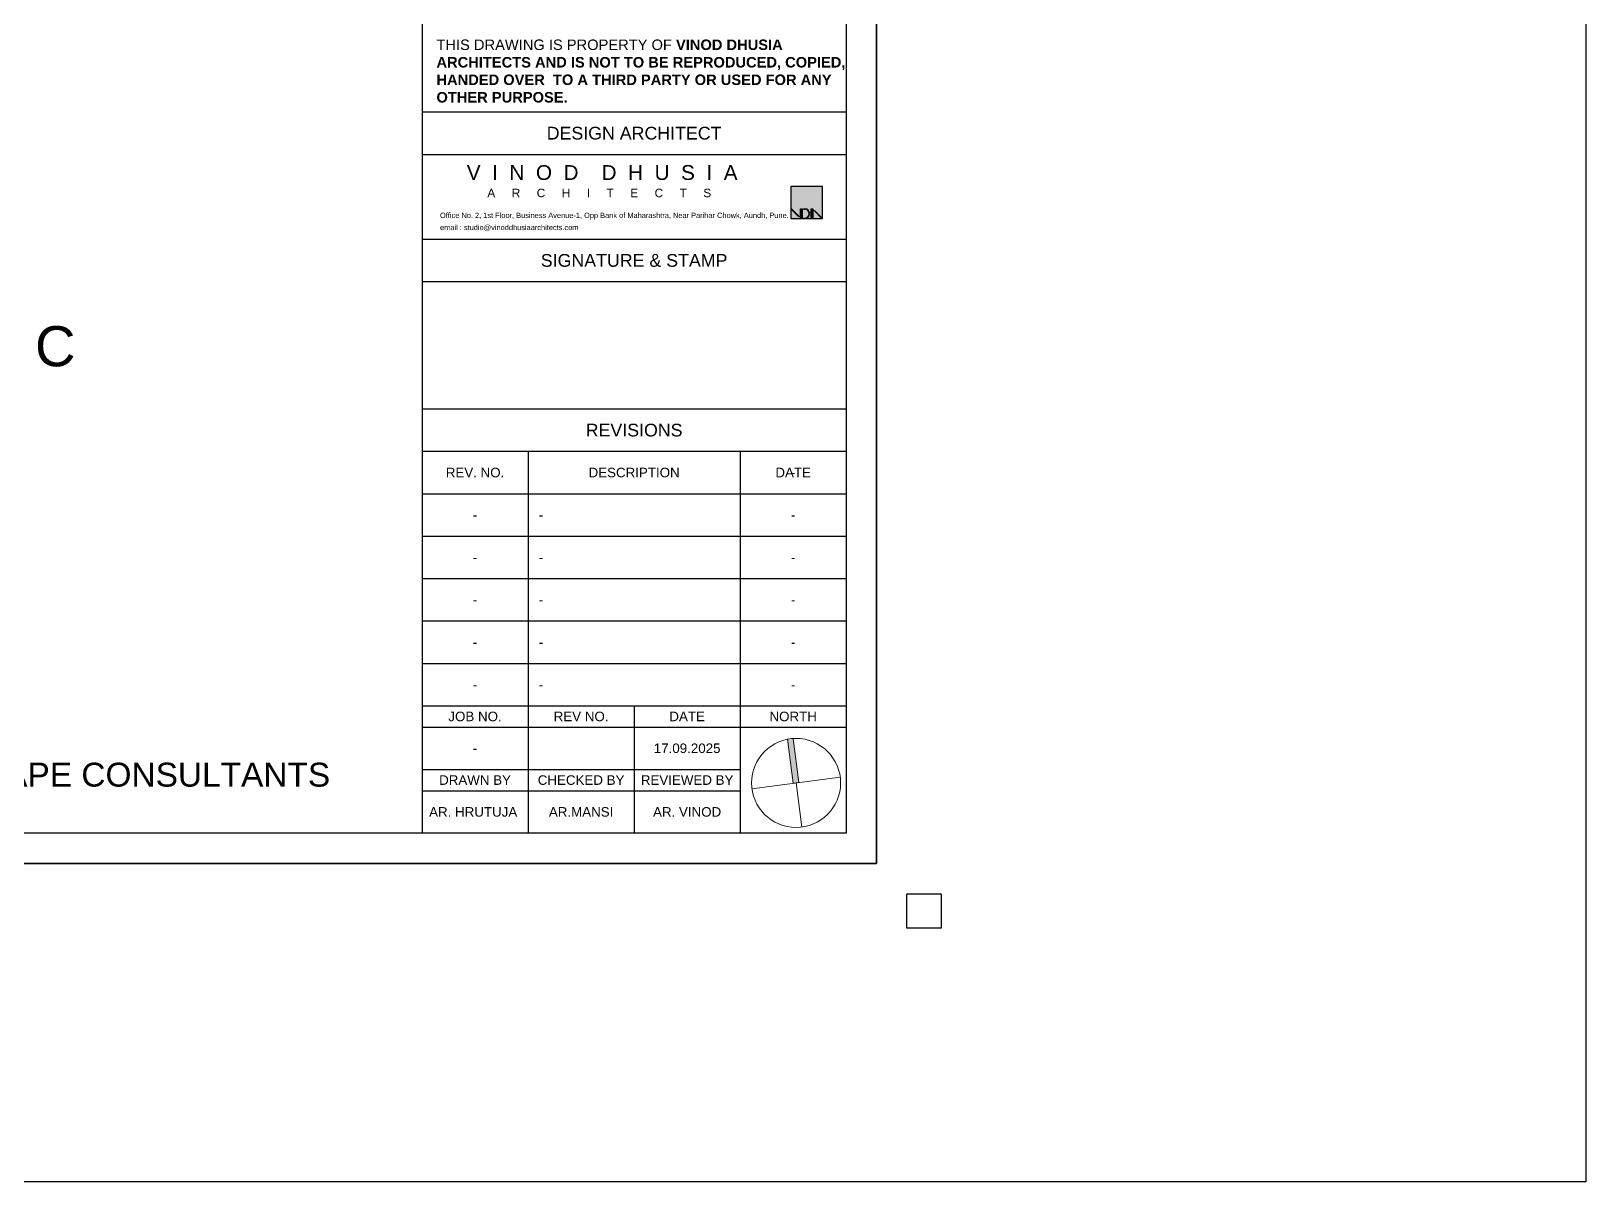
# Model space of a CAD drawing. Header units: metres. Extents: x 494 to 1845, y -666 to 1061.
# Drawn here: x 1747.3 to 1770.53, y 239.76 to 256.95 of the extents above; entities that cross this region are included whole.
import ezdxf
from ezdxf.enums import TextEntityAlignment as Align

# ---------------------------------------------------------------- set-up
doc = ezdxf.new("R2010")
doc.units = ezdxf.units.M
doc.header["$MEASUREMENT"] = 0
for name, color, linetype, lineweight in [('.', 7, 'Continuous', 5), ('ARCHITECTURAL COMMENTS', 2, 'Continuous', 30), ('VDA-WALL', 250, 'Continuous', 25)]:
    doc.layers.add(name, color=color, linetype=linetype, lineweight=lineweight)
doc.layers.add('SHEET', color=7, linetype='Continuous')
doc.styles.add('NAME PLATE', font='arial.ttf')
doc.styles.get("Standard").update_dxf_attribs({"font": 'arial.ttf'})

# ---------------------------------------------------------------- blocks, each defined once
blk = doc.blocks.new('VDA LOGO')
at = {"layer": 'SHEET'}
blk.add_hatch(color=8, dxfattribs=at).paths.add_polyline_path([(-0.6, -0.6), (0, -0.6), (0, 0), (-0.6, 0)])
at = {"layer": 'SHEET', "true_color": 0xfffffe}
h = blk.add_hatch(color=7, dxfattribs=at)
h.dxf.hatch_style = 1
h.paths.add_polyline_path([(-0.6, -0.418), (-0.448, -0.57), (-0.448, -0.559), (-0.589, -0.418)])
h.paths.add_polyline_path([(-0.152, -0.459), (-0.011, -0.6), (0, -0.6), (-0.152, -0.448)])
h = blk.add_hatch(color=7, dxfattribs=at)
h.dxf.hatch_style = 1
h.paths.add_polyline_path([(-0.418, -0.6), (-0.418, -0.418), (-0.387, -0.418), (-0.387, -0.6)])
h = blk.add_hatch(color=7, dxfattribs=at)
h.dxf.hatch_style = 1
h.paths.add_polyline_path([(-0.357, -0.592), (-0.357, -0.6), (-0.334, -0.6, 1), (-0.334, -0.418), (-0.357, -0.418), (-0.357, -0.425), (-0.334, -0.425, -1), (-0.334, -0.592)])
h = blk.add_hatch(color=7, dxfattribs=at)
h.dxf.hatch_style = 1
h.paths.add_polyline_path([(-0.213, -0.6), (-0.213, -0.418), (-0.182, -0.418), (-0.182, -0.6)])
at = {"layer": 'SHEET', "color": 7, "true_color": 0xfffffe}
for p, q in [((-0.357, -0.418), (-0.357, -0.425)), ((-0.357, -0.418), (-0.334, -0.418)), ((-0.357, -0.425), (-0.334, -0.425)), ((-0.357, -0.592), (-0.357, -0.6)), ((-0.357, -0.592), (-0.334, -0.592)), ((-0.357, -0.6), (-0.334, -0.6))]:
    blk.add_line(p, q, dxfattribs=at)
at = {"layer": 'SHEET', "color": 8}
blk.add_lwpolyline([(-0.6, -0.6), (0, -0.6), (0, 0), (-0.6, 0)], close=True, dxfattribs=at)
at = {"layer": 'SHEET', "color": 7, "true_color": 0xfffffe}
for points in [[(-0.6, -0.418), (-0.589, -0.418), (-0.448, -0.559), (-0.448, -0.57)], [(-0.418, -0.6), (-0.418, -0.418), (-0.387, -0.418), (-0.387, -0.6)], [(-0.213, -0.6), (-0.213, -0.418), (-0.182, -0.418), (-0.182, -0.6)], [(0, -0.6), (-0.011, -0.6), (-0.152, -0.459), (-0.152, -0.448)]]:
    blk.add_lwpolyline(points, close=True, dxfattribs=at)
for radius in [0.0911, 0.0835]:
    blk.add_arc((-0.334, -0.509), radius, 270, 90, dxfattribs=at)
blk = doc.blocks.new('zw$184D')
at = {"linetype": 'Continuous'}
h = blk.add_hatch(color=251, dxfattribs=at)
h.dxf.hatch_style = 1
h.paths.add_polyline_path([(2.594, 2.767), (5.183, 2.767, -0.03337), (5.183, 2.421), (2.594, 2.421), (2.594, 2.594)])
at = {"color": 8, "linetype": 'Continuous'}
for p, q in [((2.594, 0), (2.594, 5.189)), ((2.594, 2.594), (0, 2.594))]:
    blk.add_line(p, q, dxfattribs=at)
at = {"color": 251, "linetype": 'Continuous'}
for p, q in [((2.594, 2.421), (2.594, 2.767)), ((2.594, 2.767), (5.183, 2.767)), ((5.183, 2.421), (2.594, 2.421))]:
    blk.add_line(p, q, dxfattribs=at)
at = {"linetype": 'Continuous'}
blk.add_circle((2.594, 2.594), 2.594, dxfattribs=at)
blk = doc.blocks.new('DAFASDFDFA')
at = {"color": 255}
blk.add_lwpolyline([(3.316, -1.066), (2.75, -1.066), (2.75, -0.5), (3.316, -0.5)], close=True, dxfattribs=at)
at = {"layer": 'SHEET'}
for p, q in [((-5.25, 57.9), (-5.25, 0.5)), ((-5.25, 12.4), (1.75, 12.4)), ((-5.25, 11.7), (1.75, 11.7)), ((-5.25, 10.3), (1.75, 10.3)), ((-5.25, 9.6), (1.75, 9.6)), ((-5.25, 7.5), (1.75, 7.5)), ((-5.25, 6.8), (1.75, 6.8)), ((-3.5, 6.8), (-3.5, 0.5)), ((0, 6.8), (0, 0.5)), ((-5.25, 6.1), (1.75, 6.1)), ((-5.25, 5.4), (1.75, 5.4)), ((-5.25, 4.7), (1.75, 4.7)), ((-5.25, 4), (1.75, 4)), ((-5.25, 3.3), (1.75, 3.3)), ((-5.25, 2.6), (1.75, 2.6)), ((-1.75, 2.6), (-1.75, 0.5)), ((-5.25, 2.25), (1.75, 2.25)), ((-5.25, 1.55), (0, 1.55)), ((-5.25, 1.2), (0, 1.2))]:
    blk.add_line(p, q, dxfattribs=at)
for points in [[(2.25, 58.4), (2.25, 0), (-102.633, 0), (-102.633, 58.4)], [(1.75, 57.9), (1.75, 0.5), (-102.133, 0.5), (-102.133, 57.9)]]:
    blk.add_lwpolyline(points, close=True, dxfattribs=at)
at = {"layer": '.', "xscale": 0.2833166095911234, "yscale": 0.2833166095911234, "zscale": 0.2833166095911234, "rotation": 97.42235067934384}
blk.add_blockref('zw$184D', (1.746, 0.694), dxfattribs=at)
at = {"color": 2, "xscale": 0.8750000000011685, "yscale": 0.8750000000011685, "zscale": 0.8750000000011685, "rotation": 359.9999999999479}
blk.add_blockref('VDA LOGO', (1.36, 11.167), dxfattribs=at)
at = {"layer": 'SHEET', "style": 'NAME PLATE'}
for s, height, p in [('DESIGN ARCHITECT', 0.21, (-1.75, 12.05)), (' V  I  N  O  D    D  H  U  S  I  A', 0.245, (-2.325, 11.4)), ('A     R     C     H     I     T     E     C     T     S', 0.14, (-2.325, 11.063)), ('SIGNATURE & STAMP', 0.21, (-1.75, 9.95)), ('REVISIONS', 0.21, (-1.75, 7.15)), ('REV. NO.', 0.1575, (-4.375, 6.45)), ('DESCRIPTION', 0.1575, (-1.75, 6.45)), ('DATE', 0.1575, (0.875, 6.45)), ('-', 0.158, (0.875, 6.45)), ('-', 0.158, (-4.375, 5.75)), ('-', 0.158, (0.875, 5.75)), ('-', 0.158, (-4.375, 5.05)), ('-', 0.158, (0.875, 5.05)), ('-', 0.158, (-4.375, 4.35)), ('-', 0.158, (0.875, 4.35)), ('-', 0.158, (-4.375, 3.65)), ('-', 0.158, (0.875, 3.65)), ('-', 0.158, (-4.375, 2.95)), ('-', 0.158, (0.875, 2.95)), ('JOB NO.', 0.1575, (-4.375, 2.425)), ('REV NO.', 0.1575, (-2.625, 2.425)), ('DATE', 0.1575, (-0.875, 2.425)), ('NORTH', 0.1575, (0.875, 2.425)), ('-', 0.158, (-4.375, 1.9)), ('17.09.2025', 0.1575, (-0.875, 1.9)), ('DRAWN BY', 0.1575, (-4.375, 1.375)), ('CHECKED BY', 0.1575, (-2.625, 1.375)), ('REVIEWED BY', 0.1575, (-0.875, 1.375)), ('AR. HRUTUJA ', 0.1575, (-4.375, 0.85)), ('AR.MANSI', 0.1575, (-2.625, 0.85)), ('AR. VINOD', 0.1575, (-0.875, 0.85))]:
    blk.add_text(s, height=height, dxfattribs=at).set_placement(p, align=Align.MIDDLE_CENTER)
for s, p in [('Office No. 2, 1st Floor, Business Avenue-1, Opp Bank of Maharashtra, Near Parihar Chowk, Aundh, Pune.', (-4.953, 10.65)), ('email : studio@vinoddhusiaarchitects.com', (-4.953, 10.45))]:
    blk.add_text(s, height=0.0875, dxfattribs=at).set_placement(p)
for p in [(-3.325, 5.75), (-3.325, 5.05), (-3.325, 4.35), (-3.325, 3.65), (-3.325, 2.95)]:
    blk.add_text('-', height=0.158, dxfattribs=at).set_placement(p, align=Align.MIDDLE_LEFT)
for s, insert, char_height, width, attachment_point in [('THIS DRAWING IS PROPERTY OF \\fArial|b1|i0|c0|p34;VINOD DHUSIA ARCHITECTS AND IS NOT TO BE REPRODUCED, COPIED, HANDED OVER  TO A THIRD PARTY OR USED FOR ANY OTHER PURPOSE.', (-5.012, 13.074), 0.17325, 6.7375, 4), ('NOTE:\\P- COLUMNS POSITIONS AND SIZES ARE AS RECEIVED FROM MOHITE SIR  \\P- LANDSCAPE WILL BE INCORPORATED ONCE RECEIVED FROM LANDSCAPE CONSULTANTS', (-31.618, 2.978), 0.39482, 27.80307, 1)]:
    blk.add_mtext(s, dxfattribs=dict(at, insert=insert, char_height=char_height, width=width, attachment_point=attachment_point))

msp = doc.modelspace()

# ---------------------------------------------------------------- linework, layer by layer
at = {"layer": 'ARCHITECTURAL COMMENTS'}
msp.add_lwpolyline([(1458.8635, 306.4524), (1770.5289, 306.4524), (1770.5289, 239.756), (1458.8635, 239.756)], close=True, dxfattribs=at)
at = {"layer": 'VDA-WALL'}
msp.add_lwpolyline([(1664.9913, 244.5134), (1759.9319, 244.5134), (1759.9319, 297.3774), (1664.9913, 297.3774)], close=True, dxfattribs=at)

# ---------------------------------------------------------------- block references
at = {"layer": 'VDA-WALL', "xscale": 0.9052046613064094, "yscale": 0.9052046613064094, "zscale": 0.9052046613064094}
msp.add_blockref('DAFASDFDFA', (1757.8952, 244.5134), dxfattribs=at)

# ---------------------------------------------------------------- texts
at = {"insert": (1747.9665, 251.9302), "char_height": 0.6, "width": 3.795522, "attachment_point": 9}
msp.add_mtext('C', dxfattribs=at)

doc.saveas('drawing.dxf')
